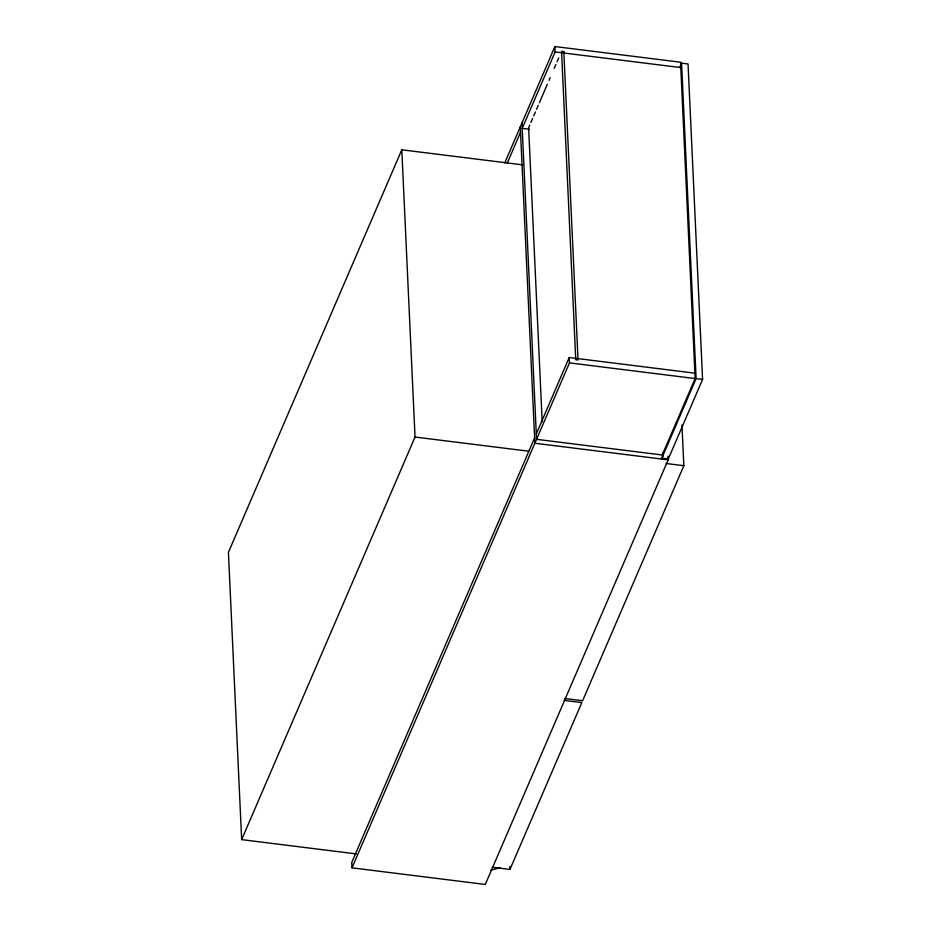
<?xml version="1.0" encoding="UTF-8"?>
<svg xmlns="http://www.w3.org/2000/svg" width="931" height="931" viewBox="0 0 931 931"><rect width="100%" height="100%" fill="white"/><g stroke="black" fill="none" stroke-linecap="round" stroke-linejoin="round"><path stroke-width="1.4" d="M522.617 164.857L401.796 149.798L228.421 552.374L241.653 839.622L356.422 853.925M504.765 162.937L554.888 46.55L680.549 62.214L695.143 378.556L662.22 454.991M507.314 162.972L520.534 132.26M554.888 46.55L555.132 51.927L522.221 128.362L529.355 129.246M529.762 125.103L528.622 127.745L542.179 421.696M530.891 122.473L532.602 118.516M533.731 115.886L535.43 111.929M536.57 109.288L538.269 105.343M539.41 102.701L547.347 84.256M549.057 80.299L550.186 77.669M554.166 68.44L555.865 64.483M557.006 61.853L558.705 57.897M241.653 839.622L415.04 437.046L401.796 149.798M679.851 67.16L681.573 63.168L688.044 63.983L702.579 379.382L668.283 459.018L661.813 458.215L696.109 378.568L681.573 63.168M534.627 437.849L351.755 862.455L351.999 867.843L485.295 884.45L668.155 459.844L668.039 457.156M536.303 433.951L569.213 357.516L694.887 373.18M351.999 867.843L569.469 362.892L569.213 357.516M661.685 459.03L663.361 455.131L663.233 452.233M492.22 867.215L509.967 869.426L581.828 702.568L564.081 700.356M681.957 425.036L683.843 465.709L582.62 700.729L564.873 698.518M500.122 867.843L490.87 870.136M555.132 51.927L680.805 67.591M696.109 378.568L702.579 379.382M569.469 362.892L695.143 378.556M663.361 455.131L536.547 439.327L521.965 122.985M668.155 459.844L534.871 443.226L520.289 126.884M666.096 463.498L683.843 465.709M415.04 437.046L528.657 451.198M668.155 456.132L668.283 459.018M509.839 866.552L509.967 869.426M563.825 51.601L561.544 51.31L575.754 359.75L578.046 360.029L563.825 51.601"/></g></svg>
